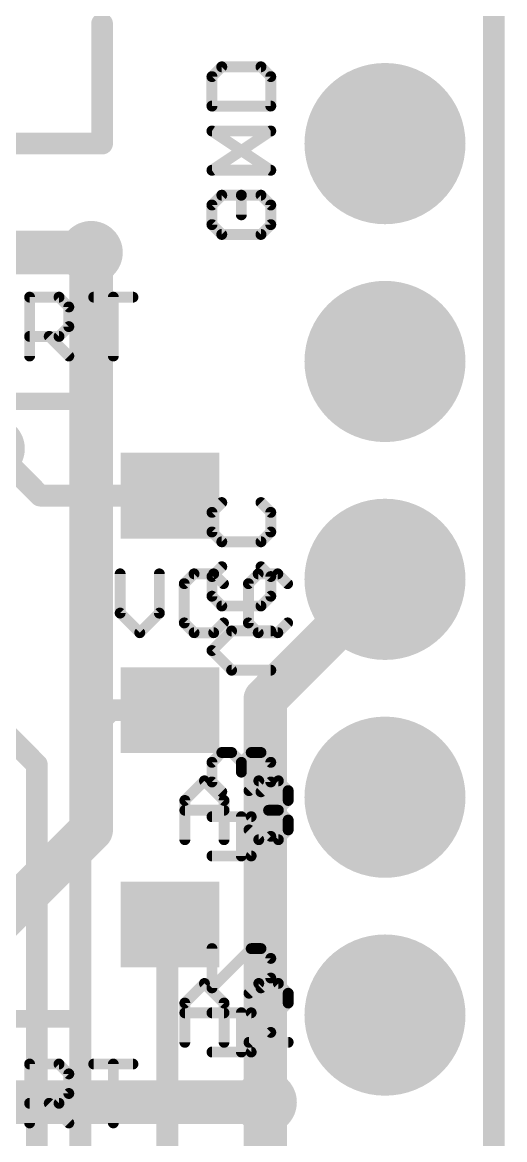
# Model space of a CAD drawing. Extents: x -44 to 63, y -18 to 50.
# Drawn here: x 12.28 to 17.91, y 22.04 to 35.07 of the extents above; entities that cross this region are included whole.
import ezdxf

# ---------------------------------------------------------------- set-up
doc = ezdxf.new("R2010")
doc.units = 0
for name, color, linetype in [('1', 12, 'CONTINUOUS'), ('16', 132, 'CONTINUOUS'), ('17', 110, 'CONTINUOUS'), ('18', 110, 'CONTINUOUS'), ('20', 53, 'CONTINUOUS'), ('21', 41, 'CONTINUOUS'), ('22', 40, 'CONTINUOUS')]:
    doc.layers.add(name, color=color, linetype=linetype)

# ---------------------------------------------------------------- blocks, each defined once
blk = doc.blocks.new('ROUNDP')
at = {"const_width": 0.5}
blk.add_lwpolyline([(0, -0.25, 1), (0, 0.25, 1), (0, -0.25)], format="xyb", dxfattribs=at)
blk = doc.blocks.new('RECT')
blk.add_solid([(-0.5, -0.5), (0.5, -0.5), (-0.5, 0.5), (0.5, 0.5)])
blk = doc.blocks.new('ROUNDV')
at = {"const_width": 0.5}
blk.add_lwpolyline([(0, -0.25, 1), (0, 0.25, 1), (0, -0.25)], format="xyb", dxfattribs=at)

msp = doc.modelspace()

# ---------------------------------------------------------------- linework, layer by layer
at = {"layer": '1'}
for points, const_width in [([(17.78, 5.715), (17.78, 40.005)], 0.254), ([(11.1569, 32.385), (13.081, 32.385)], 0.508), ([(12.486, 29.551), (11.938, 30.099)], 0.254), ([(14.001, 29.551), (12.486, 29.551)], 0.254), ([(16.51, 28.575), (15.113, 27.178)], 0.508), ([(15.113, 27.178), (15.113, 22.479)], 0.508), ([(11.811, 27.051), (12.446, 26.416)], 0.254), ([(12.954, 26.6918), (13.3132, 27.051)], 0.254), ([(13.3132, 27.051), (14.001, 27.051)], 0.254), ([(12.954, 21.59), (12.954, 26.6918)], 0.254), ([(12.446, 26.416), (12.446, 21.59)], 0.254), ([(13.97, 24.52), (14.001, 24.551)], 0.254), ([(13.97, 20.955), (13.97, 24.52)], 0.254), ([(15.113, 22.479), (15.113, 20.447)], 0.508)]:
    msp.add_lwpolyline(points, dxfattribs=dict(at, const_width=const_width))
for points, const_width in [([(13.081, 32.258, 1), (13.081, 32.512)], 0.254), ([(12.486, 29.6145, 1), (12.486, 29.4875)], 0.127), ([(12.4411, 29.5061, 1), (12.5309, 29.5959)], 0.127), ([(14.001, 29.4875, 1), (14.001, 29.6145)], 0.127), ([(16.5998, 28.4852, 1), (16.4202, 28.6648)], 0.254), ([(15.24, 27.178, 1), (14.986, 27.178)], 0.254), ([(15.0232, 27.2678, 1), (15.2028, 27.0882)], 0.254), ([(13.3132, 27.1145, 1), (13.3132, 26.9875)], 0.127), ([(13.3581, 27.0061, 1), (13.2683, 27.0959)], 0.127), ([(14.001, 26.9875, 1), (14.001, 27.1145)], 0.127), ([(13.0175, 26.6918, 1), (12.8905, 26.6918)], 0.127), ([(12.9091, 26.7367, 1), (12.9989, 26.6469)], 0.127), ([(12.5095, 26.416, 1), (12.3825, 26.416)], 0.127), ([(12.4011, 26.3711, 1), (12.4909, 26.4609)], 0.127), ([(14.0335, 24.52, 1), (13.9065, 24.52)], 0.127), ([(13.9251, 24.5649, 1), (14.0149, 24.4751)], 0.127), ([(14.0459, 24.5061, 1), (13.9561, 24.5959)], 0.127), ([(15.24, 22.479, 1), (14.986, 22.479)], 0.254), ([(14.986, 22.479, 1), (15.24, 22.479)], 0.254)]:
    msp.add_lwpolyline(points, format="xyb", dxfattribs=dict(at, const_width=const_width))
at = {"layer": '16'}
for points, const_width in [([(17.78, 40.005), (17.78, 5.715)], 0.254), ([(13.081, 25.654), (13.081, 32.385)], 0.508), ([(11.43, 24.003), (13.081, 25.654)], 0.508), ([(15.113, 22.479), (11.303, 22.479)], 0.508)]:
    msp.add_lwpolyline(points, dxfattribs=dict(at, const_width=const_width))
at = {"layer": '16', "const_width": 0.254}
for points in [[(13.208, 32.385, 1), (12.954, 32.385)], [(13.1708, 25.5642, 1), (12.9912, 25.7438)], [(12.954, 25.654, 1), (13.208, 25.654)], [(15.113, 22.352, 1), (15.113, 22.606)]]:
    msp.add_lwpolyline(points, format="xyb", dxfattribs=at)
at = {"layer": '20', "const_width": 0.2032}
msp.add_lwpolyline([(17.78, 5.715), (17.78, 40.005)], dxfattribs=at)
at = {"layer": '21'}
for points, const_width in [([(13.208, 35.052), (13.208, 33.655)], 0.254), ([(14.6045, 34.5503), (14.4901, 34.4359)], 0.127), ([(15.0621, 34.5503), (14.6045, 34.5503)], 0.127), ([(15.1765, 34.4359), (15.0621, 34.5503)], 0.127), ([(14.4901, 34.4359), (14.4901, 34.0927)], 0.127), ([(15.1765, 34.0927), (15.1765, 34.4359)], 0.127), ([(14.4901, 34.0927), (15.1765, 34.0927)], 0.127), ([(13.208, 33.655), (12.192, 33.655)], 0.254), ([(14.4901, 33.3443), (15.1765, 33.8019)], 0.127), ([(15.1765, 33.8019), (14.4901, 33.8019)], 0.127), ([(15.1765, 33.3443), (14.4901, 33.3443)], 0.127), ([(14.6045, 33.0535), (14.4901, 32.9391)], 0.127), ([(15.0621, 33.0535), (14.8333, 33.0535)], 0.127), ([(14.8333, 33.0535), (14.8333, 32.8247)], 0.127), ([(15.1765, 32.9391), (15.0621, 33.0535)], 0.127), ([(14.4901, 32.9391), (14.4901, 32.7103)], 0.127), ([(15.1765, 32.7103), (15.1765, 32.9391)], 0.127), ([(14.4901, 32.7103), (14.6045, 32.5959)], 0.127), ([(15.0621, 32.5959), (15.1765, 32.7103)], 0.127), ([(14.6045, 32.5959), (15.0621, 32.5959)], 0.127), ([(12.3621, 31.1785), (12.3621, 31.8649)], 0.127), ([(12.3621, 31.8649), (12.7053, 31.8649)], 0.127), ([(12.7053, 31.8649), (12.8197, 31.7505)], 0.127), ([(13.1105, 31.8649), (13.5681, 31.8649)], 0.127), ([(13.3393, 31.1785), (13.3393, 31.8649)], 0.127), ([(12.8197, 31.7505), (12.8197, 31.5217)], 0.127), ([(12.8197, 31.5217), (12.7053, 31.4073)], 0.127), ([(12.7053, 31.4073), (12.3621, 31.4073)], 0.127), ([(12.5909, 31.4073), (12.8197, 31.1785)], 0.127), ([(12.926, 30.651), (9.426, 30.651)], 0.2032), ([(12.926, 23.451), (12.926, 30.651)], 0.2032), ([(13.4189, 28.6391), (13.4189, 28.1815)], 0.127), ([(13.8765, 28.1815), (13.8765, 28.6391)], 0.127), ([(14.2817, 28.6391), (14.1673, 28.5247)], 0.127), ([(14.5105, 28.6391), (14.2817, 28.6391)], 0.127), ([(14.6249, 28.5247), (14.5105, 28.6391)], 0.127), ([(15.0301, 28.6391), (14.9157, 28.5247)], 0.127), ([(15.2589, 28.6391), (15.0301, 28.6391)], 0.127), ([(15.3733, 28.5247), (15.2589, 28.6391)], 0.127), ([(14.1673, 28.5247), (14.1673, 28.0671)], 0.127), ([(14.9157, 28.5247), (14.9157, 28.0671)], 0.127), ([(13.4189, 28.1815), (13.6477, 27.9527)], 0.127), ([(13.6477, 27.9527), (13.8765, 28.1815)], 0.127), ([(14.1673, 28.0671), (14.2817, 27.9527)], 0.127), ([(14.2817, 27.9527), (14.5105, 27.9527)], 0.127), ([(14.5105, 27.9527), (14.6249, 28.0671)], 0.127), ([(14.9157, 28.0671), (15.0301, 27.9527)], 0.127), ([(15.0301, 27.9527), (15.2589, 27.9527)], 0.127), ([(15.2589, 27.9527), (15.3733, 28.0671)], 0.127), ([(14.1741, 25.9973), (14.4029, 26.2261)], 0.127), ([(14.4029, 26.2261), (14.6317, 25.9973)], 0.127), ([(14.9225, 26.1117), (15.0369, 26.2261)], 0.127), ([(15.0369, 26.2261), (15.2657, 26.2261)], 0.127), ([(15.2657, 26.2261), (15.3801, 26.1117)], 0.127), ([(14.1741, 25.5397), (14.1741, 25.9973)], 0.127), ([(14.6317, 25.9973), (14.6317, 25.5397)], 0.127), ([(15.3801, 25.9973), (15.2657, 25.8829)], 0.127), ([(15.3801, 26.1117), (15.3801, 25.9973)], 0.127), ([(14.1741, 25.8829), (14.6317, 25.8829)], 0.127), ([(15.2657, 25.8829), (15.1513, 25.8829)], 0.127), ([(15.2657, 25.8829), (15.3801, 25.7685)], 0.127), ([(15.3801, 25.7685), (15.3801, 25.6541)], 0.127), ([(15.0369, 25.5397), (14.9225, 25.6541)], 0.127), ([(15.3801, 25.6541), (15.2657, 25.5397)], 0.127), ([(15.2657, 25.5397), (15.0369, 25.5397)], 0.127), ([(14.1741, 23.6351), (14.4029, 23.8639)], 0.127), ([(14.4029, 23.8639), (14.6317, 23.6351)], 0.127), ([(15.0369, 23.8639), (14.9225, 23.7495)], 0.127), ([(15.2657, 23.8639), (15.0369, 23.8639)], 0.127), ([(15.3801, 23.7495), (15.2657, 23.8639)], 0.127), ([(15.3801, 23.6351), (15.3801, 23.7495)], 0.127), ([(14.1741, 23.1775), (14.1741, 23.6351)], 0.127), ([(14.1741, 23.5207), (14.6317, 23.5207)], 0.127), ([(14.6317, 23.6351), (14.6317, 23.1775)], 0.127), ([(14.9225, 23.1775), (15.3801, 23.6351)], 0.127), ([(9.426, 23.451), (12.926, 23.451)], 0.2032), ([(15.3801, 23.1775), (14.9225, 23.1775)], 0.127), ([(12.3621, 22.2377), (12.3621, 22.9241)], 0.127), ([(12.3621, 22.9241), (12.7053, 22.9241)], 0.127), ([(12.7053, 22.9241), (12.8197, 22.8097)], 0.127), ([(13.1105, 22.9241), (13.5681, 22.9241)], 0.127), ([(13.3393, 22.2377), (13.3393, 22.9241)], 0.127), ([(12.8197, 22.8097), (12.8197, 22.5809)], 0.127), ([(12.8197, 22.5809), (12.7053, 22.4665)], 0.127), ([(12.7053, 22.4665), (12.3621, 22.4665)], 0.127), ([(12.5909, 22.4665), (12.8197, 22.2377)], 0.127)]:
    msp.add_lwpolyline(points, dxfattribs=dict(at, const_width=const_width))
for points, const_width in [([(13.2715, 35.052, 1), (13.1445, 35.052)], 0.127), ([(14.6045, 34.5821, 1), (14.6045, 34.5185)], 0.0635), ([(14.627, 34.5278, 1), (14.5821, 34.5728)], 0.0635), ([(15.0846, 34.5728, 1), (15.0397, 34.5278)], 0.0635), ([(15.0621, 34.5185, 1), (15.0621, 34.5821)], 0.0635), ([(14.5219, 34.4359, 1), (14.4584, 34.4359)], 0.0635), ([(14.4677, 34.4584, 1), (14.5126, 34.4134)], 0.0635), ([(15.2083, 34.4359, 1), (15.1448, 34.4359)], 0.0635), ([(15.154, 34.4134, 1), (15.199, 34.4584)], 0.0635), ([(14.4901, 34.1245, 1), (14.4901, 34.061)], 0.0635), ([(15.1765, 34.061, 1), (15.1765, 34.1245)], 0.0635), ([(14.4584, 34.0927, 1), (14.5219, 34.0927)], 0.0635), ([(15.1448, 34.0927, 1), (15.2083, 34.0927)], 0.0635), ([(13.208, 33.5915, 1), (13.208, 33.7185)], 0.127), ([(14.4901, 33.8336, 1), (14.4901, 33.7701)], 0.0635), ([(15.1941, 33.7755, 1), (15.1589, 33.8283)], 0.0635), ([(15.1765, 33.7701, 1), (15.1765, 33.8336)], 0.0635), ([(13.1445, 33.655, 1), (13.2715, 33.655)], 0.127), ([(14.4901, 33.376, 1), (14.4901, 33.3125)], 0.0635), ([(14.4725, 33.3707, 1), (14.5077, 33.3179)], 0.0635), ([(15.1765, 33.3125, 1), (15.1765, 33.376)], 0.0635), ([(14.627, 33.031, 1), (14.5821, 33.0759)], 0.0635), ([(14.8333, 33.0852, 1), (14.8333, 33.0217)], 0.0635), ([(14.8651, 33.0535, 1), (14.8016, 33.0535)], 0.0635), ([(15.0846, 33.0759, 1), (15.0397, 33.031)], 0.0635), ([(15.0621, 33.0217, 1), (15.0621, 33.0852)], 0.0635), ([(14.5219, 32.9391, 1), (14.4584, 32.9391)], 0.0635), ([(14.4677, 32.9615, 1), (14.5126, 32.9166)], 0.0635), ([(15.2083, 32.9391, 1), (15.1448, 32.9391)], 0.0635), ([(15.154, 32.9166, 1), (15.199, 32.9615)], 0.0635), ([(14.8016, 32.8247, 1), (14.8651, 32.8247)], 0.0635), ([(14.4584, 32.7103, 1), (14.5219, 32.7103)], 0.0635), ([(14.5126, 32.7327, 1), (14.4677, 32.6878)], 0.0635), ([(15.1448, 32.7103, 1), (15.2083, 32.7103)], 0.0635), ([(15.199, 32.6878, 1), (15.154, 32.7327)], 0.0635), ([(14.6045, 32.6276, 1), (14.6045, 32.5641)], 0.0635), ([(14.5821, 32.5734, 1), (14.627, 32.6183)], 0.0635), ([(15.0397, 32.6183, 1), (15.0846, 32.5734)], 0.0635), ([(15.0621, 32.5641, 1), (15.0621, 32.6276)], 0.0635), ([(12.3939, 31.8649, 1), (12.3304, 31.8649)], 0.0635), ([(12.3621, 31.8966, 1), (12.3621, 31.8331)], 0.0635), ([(12.7278, 31.8873, 1), (12.6829, 31.8424)], 0.0635), ([(12.7053, 31.8331, 1), (12.7053, 31.8966)], 0.0635), ([(13.1105, 31.8966, 1), (13.1105, 31.8331)], 0.0635), ([(13.3711, 31.8649, 1), (13.3076, 31.8649)], 0.0635), ([(13.5681, 31.8331, 1), (13.5681, 31.8966)], 0.0635), ([(12.8515, 31.7505, 1), (12.788, 31.7505)], 0.0635), ([(12.7973, 31.728, 1), (12.8422, 31.7729)], 0.0635), ([(12.788, 31.5217, 1), (12.8515, 31.5217)], 0.0635), ([(12.8422, 31.4992, 1), (12.7973, 31.5441)], 0.0635), ([(12.3621, 31.439, 1), (12.3621, 31.3755)], 0.0635), ([(12.6134, 31.4297, 1), (12.5685, 31.3848)], 0.0635), ([(12.6829, 31.4297, 1), (12.7278, 31.3848)], 0.0635), ([(12.7053, 31.3755, 1), (12.7053, 31.439)], 0.0635), ([(12.3304, 31.1785, 1), (12.3939, 31.1785)], 0.0635), ([(12.7973, 31.156, 1), (12.8422, 31.201)], 0.0635), ([(13.3076, 31.1785, 1), (13.3711, 31.1785)], 0.0635), ([(12.9768, 30.651, 1), (12.8752, 30.651)], 0.1016), ([(12.926, 30.6002, 1), (12.926, 30.7018)], 0.1016), ([(13.4506, 28.6391, 1), (13.3871, 28.6391)], 0.0635), ([(13.9082, 28.6391, 1), (13.8447, 28.6391)], 0.0635), ([(14.2817, 28.6708, 1), (14.2817, 28.6073)], 0.0635), ([(14.3041, 28.6166, 1), (14.2592, 28.6615)], 0.0635), ([(14.5329, 28.6615, 1), (14.488, 28.6166)], 0.0635), ([(14.5105, 28.6073, 1), (14.5105, 28.6708)], 0.0635), ([(15.0301, 28.6708, 1), (15.0301, 28.6073)], 0.0635), ([(15.0526, 28.6166, 1), (15.0077, 28.6615)], 0.0635), ([(15.2813, 28.6615, 1), (15.2364, 28.6166)], 0.0635), ([(15.2589, 28.6073, 1), (15.2589, 28.6708)], 0.0635), ([(14.199, 28.5247, 1), (14.1355, 28.5247)], 0.0635), ([(14.1448, 28.5471, 1), (14.1897, 28.5022)], 0.0635), ([(14.6024, 28.5022, 1), (14.6473, 28.5471)], 0.0635), ([(14.9475, 28.5247, 1), (14.884, 28.5247)], 0.0635), ([(14.8933, 28.5471, 1), (14.9382, 28.5022)], 0.0635), ([(15.3508, 28.5022, 1), (15.3957, 28.5471)], 0.0635), ([(13.3871, 28.1815, 1), (13.4506, 28.1815)], 0.0635), ([(13.4413, 28.2039, 1), (13.3964, 28.159)], 0.0635), ([(13.8447, 28.1815, 1), (13.9082, 28.1815)], 0.0635), ([(13.8989, 28.159, 1), (13.854, 28.2039)], 0.0635), ([(13.6252, 27.9752, 1), (13.6701, 27.9302)], 0.0635), ([(13.6252, 27.9302, 1), (13.6701, 27.9752)], 0.0635), ([(14.1355, 28.0671, 1), (14.199, 28.0671)], 0.0635), ([(14.1897, 28.0895, 1), (14.1448, 28.0446)], 0.0635), ([(14.2817, 27.9844, 1), (14.2817, 27.921)], 0.0635), ([(14.2592, 27.9302, 1), (14.3041, 27.9752)], 0.0635), ([(14.488, 27.9752, 1), (14.5329, 27.9302)], 0.0635), ([(14.5105, 27.921, 1), (14.5105, 27.9844)], 0.0635), ([(14.6473, 28.0446, 1), (14.6024, 28.0895)], 0.0635), ([(14.884, 28.0671, 1), (14.9475, 28.0671)], 0.0635), ([(14.9382, 28.0895, 1), (14.8933, 28.0446)], 0.0635), ([(15.0301, 27.9844, 1), (15.0301, 27.921)], 0.0635), ([(15.0077, 27.9302, 1), (15.0526, 27.9752)], 0.0635), ([(15.2364, 27.9752, 1), (15.2813, 27.9302)], 0.0635), ([(15.2589, 27.921, 1), (15.2589, 27.9844)], 0.0635), ([(15.3957, 28.0446, 1), (15.3508, 28.0895)], 0.0635), ([(14.4253, 26.2485, 1), (14.3804, 26.2036)], 0.0635), ([(14.4253, 26.2036, 1), (14.3804, 26.2485)], 0.0635), ([(15.0369, 26.2578, 1), (15.0369, 26.1943)], 0.0635), ([(15.0593, 26.2036, 1), (15.0144, 26.2485)], 0.0635), ([(15.2881, 26.2485, 1), (15.2432, 26.2036)], 0.0635), ([(15.2657, 26.1943, 1), (15.2657, 26.2578)], 0.0635), ([(14.2058, 25.9973, 1), (14.1423, 25.9973)], 0.0635), ([(14.6634, 25.9973, 1), (14.5999, 25.9973)], 0.0635), ([(14.9, 26.1341, 1), (14.945, 26.0892)], 0.0635), ([(15.4118, 26.1117, 1), (15.3483, 26.1117)], 0.0635), ([(15.3576, 26.0892, 1), (15.4025, 26.1341)], 0.0635), ([(15.4025, 25.9748, 1), (15.3576, 26.0197)], 0.0635), ([(14.1516, 26.0197, 1), (14.1965, 25.9748)], 0.0635), ([(14.1741, 25.9146, 1), (14.1741, 25.8511)], 0.0635), ([(14.6092, 25.9748, 1), (14.6541, 26.0197)], 0.0635), ([(14.6317, 25.8511, 1), (14.6317, 25.9146)], 0.0635), ([(15.1513, 25.9146, 1), (15.1513, 25.8511)], 0.0635), ([(15.2881, 25.9053, 1), (15.2432, 25.8604)], 0.0635), ([(15.2432, 25.9053, 1), (15.2881, 25.8604)], 0.0635), ([(15.2657, 25.8511, 1), (15.2657, 25.9146)], 0.0635), ([(15.3483, 25.9973, 1), (15.4118, 25.9973)], 0.0635), ([(15.4118, 25.7685, 1), (15.3483, 25.7685)], 0.0635), ([(15.3576, 25.746, 1), (15.4025, 25.7909)], 0.0635), ([(14.945, 25.6765, 1), (14.9, 25.6316)], 0.0635), ([(15.3483, 25.6541, 1), (15.4118, 25.6541)], 0.0635), ([(15.4025, 25.6316, 1), (15.3576, 25.6765)], 0.0635), ([(14.1423, 25.5397, 1), (14.2058, 25.5397)], 0.0635), ([(14.5999, 25.5397, 1), (14.6634, 25.5397)], 0.0635), ([(15.0369, 25.5714, 1), (15.0369, 25.508)], 0.0635), ([(15.0144, 25.5172, 1), (15.0593, 25.5622)], 0.0635), ([(15.2432, 25.5622, 1), (15.2881, 25.5172)], 0.0635), ([(15.2657, 25.508, 1), (15.2657, 25.5714)], 0.0635), ([(14.4253, 23.8863, 1), (14.3804, 23.8414)], 0.0635), ([(14.4253, 23.8414, 1), (14.3804, 23.8863)], 0.0635), ([(15.0369, 23.8956, 1), (15.0369, 23.8321)], 0.0635), ([(15.0593, 23.8414, 1), (15.0144, 23.8863)], 0.0635), ([(15.2881, 23.8863, 1), (15.2432, 23.8414)], 0.0635), ([(15.2657, 23.8321, 1), (15.2657, 23.8956)], 0.0635), ([(14.9, 23.7719, 1), (14.945, 23.727)], 0.0635), ([(15.4118, 23.7495, 1), (15.3483, 23.7495)], 0.0635), ([(15.3576, 23.727, 1), (15.4025, 23.7719)], 0.0635), ([(14.2058, 23.6351, 1), (14.1423, 23.6351)], 0.0635), ([(14.1516, 23.6575, 1), (14.1965, 23.6126)], 0.0635), ([(14.1741, 23.5524, 1), (14.1741, 23.4889)], 0.0635), ([(14.6634, 23.6351, 1), (14.5999, 23.6351)], 0.0635), ([(14.6092, 23.6126, 1), (14.6541, 23.6575)], 0.0635), ([(14.6317, 23.4889, 1), (14.6317, 23.5524)], 0.0635), ([(15.3483, 23.6351, 1), (15.4118, 23.6351)], 0.0635), ([(15.4025, 23.6126, 1), (15.3576, 23.6575)], 0.0635), ([(12.8752, 23.451, 1), (12.9768, 23.451)], 0.1016), ([(12.926, 23.4002, 1), (12.926, 23.5018)], 0.1016), ([(14.1423, 23.1775, 1), (14.2058, 23.1775)], 0.0635), ([(14.5999, 23.1775, 1), (14.6634, 23.1775)], 0.0635), ([(14.9, 23.2, 1), (14.945, 23.155)], 0.0635), ([(14.9225, 23.2093, 1), (14.9225, 23.1458)], 0.0635), ([(15.3801, 23.1458, 1), (15.3801, 23.2093)], 0.0635), ([(12.3939, 22.9241, 1), (12.3304, 22.9241)], 0.0635), ([(12.3621, 22.9558, 1), (12.3621, 22.8923)], 0.0635), ([(12.7278, 22.9465, 1), (12.6829, 22.9016)], 0.0635), ([(12.7053, 22.8923, 1), (12.7053, 22.9558)], 0.0635), ([(13.1105, 22.9558, 1), (13.1105, 22.8923)], 0.0635), ([(13.3711, 22.9241, 1), (13.3076, 22.9241)], 0.0635), ([(13.5681, 22.8923, 1), (13.5681, 22.9558)], 0.0635), ([(12.8515, 22.8097, 1), (12.788, 22.8097)], 0.0635), ([(12.7973, 22.7872, 1), (12.8422, 22.8321)], 0.0635), ([(12.788, 22.5809, 1), (12.8515, 22.5809)], 0.0635), ([(12.8422, 22.5584, 1), (12.7973, 22.6033)], 0.0635), ([(12.3621, 22.4982, 1), (12.3621, 22.4347)], 0.0635), ([(12.6134, 22.4889, 1), (12.5685, 22.444)], 0.0635), ([(12.6829, 22.4889, 1), (12.7278, 22.444)], 0.0635), ([(12.7053, 22.4347, 1), (12.7053, 22.4982)], 0.0635), ([(12.7973, 22.2152, 1), (12.8422, 22.2602)], 0.0635), ([(12.3304, 22.2377, 1), (12.3939, 22.2377)], 0.0635), ([(13.3076, 22.2377, 1), (13.3711, 22.2377)], 0.0635)]:
    msp.add_lwpolyline(points, format="xyb", dxfattribs=dict(at, const_width=const_width))
at = {"layer": '22', "const_width": 0.127}
for points in [[(14.4907, 34.4359), (14.6051, 34.5503)], [(14.6051, 34.5503), (15.0627, 34.5503)], [(15.0627, 34.5503), (15.1771, 34.4359)], [(14.4907, 34.0927), (14.4907, 34.4359)], [(15.1771, 34.4359), (15.1771, 34.0927)], [(15.1771, 34.0927), (14.4907, 34.0927)], [(15.1771, 33.3443), (14.4907, 33.8019)], [(14.4907, 33.8019), (15.1771, 33.8019)], [(14.4907, 33.3443), (15.1771, 33.3443)], [(14.4907, 32.9391), (14.6051, 33.0535)], [(14.6051, 33.0535), (14.8339, 33.0535)], [(14.8339, 33.0535), (14.8339, 32.8247)], [(15.0627, 33.0535), (15.1771, 32.9391)], [(14.4907, 32.7103), (14.4907, 32.9391)], [(15.1771, 32.9391), (15.1771, 32.7103)], [(14.6051, 32.5959), (14.4907, 32.7103)], [(15.1771, 32.7103), (15.0627, 32.5959)], [(15.0627, 32.5959), (14.6051, 32.5959)], [(14.4907, 29.3559), (14.6051, 29.4703)], [(15.0627, 29.4703), (15.1771, 29.3559)], [(14.4907, 29.1271), (14.4907, 29.3559)], [(15.1771, 29.3559), (15.1771, 29.1271)], [(14.6051, 29.0127), (14.4907, 29.1271)], [(15.1771, 29.1271), (15.0627, 29.0127)], [(15.0627, 29.0127), (14.6051, 29.0127)], [(14.4907, 28.6075), (14.6051, 28.7219)], [(14.4907, 28.3787), (14.4907, 28.6075)], [(15.0627, 28.7219), (15.1771, 28.6075)], [(15.1771, 28.6075), (15.1771, 28.3787)], [(14.6051, 28.2643), (14.4907, 28.3787)], [(15.1771, 28.3787), (15.0627, 28.2643)], [(15.0627, 28.2643), (14.6051, 28.2643)], [(14.4907, 27.7447), (14.7195, 27.9735)], [(14.7195, 27.9735), (15.1771, 27.9735)], [(14.7195, 27.5159), (14.4907, 27.7447)], [(15.1771, 27.5159), (14.7195, 27.5159)], [(14.6051, 26.5561), (14.4907, 26.4417)], [(14.7195, 26.5561), (14.6051, 26.5561)], [(14.8339, 26.4417), (14.7195, 26.5561)], [(14.9483, 26.5561), (14.8339, 26.4417)], [(15.0627, 26.5561), (14.9483, 26.5561)], [(15.1771, 26.4417), (15.0627, 26.5561)], [(14.4907, 26.4417), (14.4907, 26.2129)], [(14.8339, 26.4417), (14.8339, 26.3273)], [(15.1771, 26.2129), (15.1771, 26.4417)], [(14.4907, 26.2129), (14.6051, 26.0985)], [(15.0627, 26.0985), (15.1771, 26.2129)], [(14.9483, 25.8077), (14.4907, 25.8077)], [(14.8339, 25.3501), (14.8339, 25.8077)], [(15.1771, 25.5789), (14.9483, 25.8077)], [(14.9483, 25.3501), (15.1771, 25.5789)], [(14.4907, 25.3501), (14.9483, 25.3501)], [(14.4907, 24.2701), (14.4907, 23.8125)], [(14.4907, 23.8125), (14.9483, 24.2701)], [(14.9483, 24.2701), (15.0627, 24.2701)], [(15.0627, 24.2701), (15.1771, 24.1557)], [(15.1771, 24.1557), (15.1771, 23.9269)], [(15.1771, 23.9269), (15.0627, 23.8125)], [(14.9483, 23.5217), (14.4907, 23.5217)], [(14.8339, 23.0641), (14.8339, 23.5217)], [(15.1771, 23.2929), (14.9483, 23.5217)], [(14.9483, 23.0641), (15.1771, 23.2929)], [(14.4907, 23.0641), (14.9483, 23.0641)]]:
    msp.add_lwpolyline(points, dxfattribs=at)
at = {"layer": '22', "const_width": 0.0635}
for points in [[(14.6051, 34.582, 1), (14.6051, 34.5185)], [(14.6275, 34.5278, 1), (14.5826, 34.5727)], [(15.0851, 34.5727, 1), (15.0402, 34.5278)], [(15.0627, 34.5185, 1), (15.0627, 34.582)], [(14.5225, 34.4359, 1), (14.4589, 34.4359)], [(14.4682, 34.4583, 1), (14.5132, 34.4134)], [(15.2088, 34.4359, 1), (15.1453, 34.4359)], [(15.1546, 34.4134, 1), (15.1995, 34.4583)], [(14.4907, 34.1245, 1), (14.4907, 34.061)], [(15.1771, 34.061, 1), (15.1771, 34.1245)], [(14.4589, 34.0927, 1), (14.5225, 34.0927)], [(15.1453, 34.0927, 1), (15.2088, 34.0927)], [(14.5083, 33.8283, 1), (14.4731, 33.7755)], [(14.4907, 33.8336, 1), (14.4907, 33.7701)], [(15.1771, 33.7701, 1), (15.1771, 33.8336)], [(14.4907, 33.376, 1), (14.4907, 33.3125)], [(15.1595, 33.3179, 1), (15.1947, 33.3707)], [(15.1771, 33.3125, 1), (15.1771, 33.376)], [(14.6051, 33.0852, 1), (14.6051, 33.0217)], [(14.6275, 33.031, 1), (14.5826, 33.0759)], [(14.8656, 33.0535, 1), (14.8021, 33.0535)], [(14.8339, 33.0217, 1), (14.8339, 33.0852)], [(15.0851, 33.0759, 1), (15.0402, 33.031)], [(14.5225, 32.9391, 1), (14.4589, 32.9391)], [(14.4682, 32.9615, 1), (14.5132, 32.9166)], [(15.2088, 32.9391, 1), (15.1453, 32.9391)], [(15.1546, 32.9166, 1), (15.1995, 32.9615)], [(14.8021, 32.8247, 1), (14.8656, 32.8247)], [(14.4589, 32.7103, 1), (14.5225, 32.7103)], [(14.5132, 32.7327, 1), (14.4682, 32.6878)], [(15.1453, 32.7103, 1), (15.2088, 32.7103)], [(15.1995, 32.6878, 1), (15.1546, 32.7327)], [(14.6051, 32.6276, 1), (14.6051, 32.5641)], [(14.5826, 32.5734, 1), (14.6275, 32.6183)], [(15.0402, 32.6183, 1), (15.0851, 32.5734)], [(15.0627, 32.5641, 1), (15.0627, 32.6276)], [(14.6275, 29.4478, 1), (14.5826, 29.4927)], [(15.0851, 29.4927, 1), (15.0402, 29.4478)], [(14.5225, 29.3559, 1), (14.4589, 29.3559)], [(14.4682, 29.3783, 1), (14.5132, 29.3334)], [(15.2088, 29.3559, 1), (15.1453, 29.3559)], [(15.1546, 29.3334, 1), (15.1995, 29.3783)], [(14.5132, 29.1496, 1), (14.4682, 29.1047)], [(15.1995, 29.1047, 1), (15.1546, 29.1496)], [(14.4589, 29.1271, 1), (14.5225, 29.1271)], [(14.6051, 29.0445, 1), (14.6051, 28.981)], [(14.5826, 28.9903, 1), (14.6275, 29.0352)], [(15.0402, 29.0352, 1), (15.0851, 28.9903)], [(15.0627, 28.981, 1), (15.0627, 29.0445)], [(15.1453, 29.1271, 1), (15.2088, 29.1271)], [(14.5225, 28.6075, 1), (14.4589, 28.6075)], [(14.4682, 28.6299, 1), (14.5132, 28.585)], [(14.6275, 28.6994, 1), (14.5826, 28.7443)], [(15.0851, 28.7443, 1), (15.0402, 28.6994)], [(15.2088, 28.6075, 1), (15.1453, 28.6075)], [(15.1546, 28.585, 1), (15.1995, 28.6299)], [(14.4589, 28.3787, 1), (14.5225, 28.3787)], [(14.5132, 28.4011, 1), (14.4682, 28.3562)], [(15.1453, 28.3787, 1), (15.2088, 28.3787)], [(15.1995, 28.3562, 1), (15.1546, 28.4011)], [(14.6051, 28.296, 1), (14.6051, 28.2325)], [(14.5826, 28.2418, 1), (14.6275, 28.2867)], [(15.0402, 28.2867, 1), (15.0851, 28.2418)], [(15.0627, 28.2325, 1), (15.0627, 28.296)], [(14.7195, 28.0052, 1), (14.7195, 27.9417)], [(14.7419, 27.951, 1), (14.697, 27.9959)], [(15.1771, 27.9417, 1), (15.1771, 28.0052)], [(14.5132, 27.7671, 1), (14.4682, 27.7222)], [(14.4682, 27.7671, 1), (14.5132, 27.7222)], [(14.7195, 27.5476, 1), (14.7195, 27.4841)], [(14.697, 27.4934, 1), (14.7419, 27.5383)], [(15.1771, 27.4841, 1), (15.1771, 27.5476)], [(14.6051, 26.5878, 1), (14.6051, 26.5243)], [(14.6275, 26.5336, 1), (14.5826, 26.5785)], [(14.7419, 26.5785, 1), (14.697, 26.5336)], [(14.7195, 26.5243, 1), (14.7195, 26.5878)], [(14.9483, 26.5878, 1), (14.9483, 26.5243)], [(14.9707, 26.5336, 1), (14.9258, 26.5785)], [(15.0851, 26.5785, 1), (15.0402, 26.5336)], [(15.0627, 26.5243, 1), (15.0627, 26.5878)], [(14.5225, 26.4417, 1), (14.4589, 26.4417)], [(14.4682, 26.4641, 1), (14.5132, 26.4192)], [(14.8656, 26.4417, 1), (14.8021, 26.4417)], [(14.8114, 26.4641, 1), (14.8563, 26.4192)], [(14.8114, 26.4192, 1), (14.8563, 26.4641)], [(15.2088, 26.4417, 1), (15.1453, 26.4417)], [(15.1546, 26.4192, 1), (15.1995, 26.4641)], [(14.8021, 26.3273, 1), (14.8656, 26.3273)], [(14.4589, 26.2129, 1), (14.5225, 26.2129)], [(14.5132, 26.2353, 1), (14.4682, 26.1904)], [(15.1453, 26.2129, 1), (15.2088, 26.2129)], [(15.1995, 26.1904, 1), (15.1546, 26.2353)], [(14.5826, 26.076, 1), (14.6275, 26.121)], [(15.0402, 26.121, 1), (15.0851, 26.076)], [(14.4907, 25.8394, 1), (14.4907, 25.7759)], [(14.8656, 25.8077, 1), (14.8021, 25.8077)], [(14.9707, 25.8301, 1), (14.9258, 25.7852)], [(14.9483, 25.7759, 1), (14.9483, 25.8394)], [(15.1995, 25.5564, 1), (15.1546, 25.6013)], [(15.1546, 25.5564, 1), (15.1995, 25.6013)], [(14.4907, 25.3818, 1), (14.4907, 25.3183)], [(14.9258, 25.3725, 1), (14.9707, 25.3276)], [(14.9483, 25.3183, 1), (14.9483, 25.3818)], [(14.8021, 25.3501, 1), (14.8656, 25.3501)], [(14.5225, 24.2701, 1), (14.4589, 24.2701)], [(14.9483, 24.3018, 1), (14.9483, 24.2383)], [(14.9707, 24.2476, 1), (14.9258, 24.2925)], [(15.0851, 24.2925, 1), (15.0402, 24.2476)], [(15.0627, 24.2383, 1), (15.0627, 24.3018)], [(15.2088, 24.1557, 1), (15.1453, 24.1557)], [(15.1546, 24.1332, 1), (15.1995, 24.1781)], [(15.1995, 23.9044, 1), (15.1546, 23.9493)], [(14.4682, 23.835, 1), (14.5132, 23.79)], [(14.4589, 23.8125, 1), (14.5225, 23.8125)], [(15.0402, 23.835, 1), (15.0851, 23.79)], [(15.1453, 23.9269, 1), (15.2088, 23.9269)], [(14.4907, 23.5534, 1), (14.4907, 23.4899)], [(14.8656, 23.5217, 1), (14.8021, 23.5217)], [(14.9707, 23.5441, 1), (14.9258, 23.4992)], [(14.9483, 23.4899, 1), (14.9483, 23.5534)], [(15.1995, 23.2704, 1), (15.1546, 23.3153)], [(15.1546, 23.2704, 1), (15.1995, 23.3153)], [(14.4907, 23.0958, 1), (14.4907, 23.0323)], [(14.8021, 23.0641, 1), (14.8656, 23.0641)], [(14.9258, 23.0865, 1), (14.9707, 23.0416)], [(14.9483, 23.0323, 1), (14.9483, 23.0958)]]:
    msp.add_lwpolyline(points, format="xyb", dxfattribs=at)

# ---------------------------------------------------------------- block references
at = {"layer": '1', "yscale": 1.15, "rotation": 90}
for p in [(14.001, 29.551), (14.001, 27.051), (14.001, 24.551)]:
    msp.add_blockref('RECT', p, dxfattribs=at)
at = {"layer": '17', "xscale": 1.8796, "yscale": 1.8796, "rotation": 180}
for p in [(16.51, 33.655), (16.51, 33.655), (16.51, 31.115), (16.51, 31.115), (16.51, 28.575), (16.51, 28.575), (16.51, 26.035), (16.51, 26.035), (16.51, 23.495), (16.51, 23.495)]:
    msp.add_blockref('ROUNDP', p, dxfattribs=at)
at = {"layer": '18', "xscale": 0.7366, "yscale": 0.7366}
for p in [(13.081, 32.385), (13.081, 32.385), (11.938, 30.099), (11.938, 30.099), (15.113, 22.479), (15.113, 22.479)]:
    msp.add_blockref('ROUNDV', p, dxfattribs=at)

doc.saveas('drawing.dxf')
